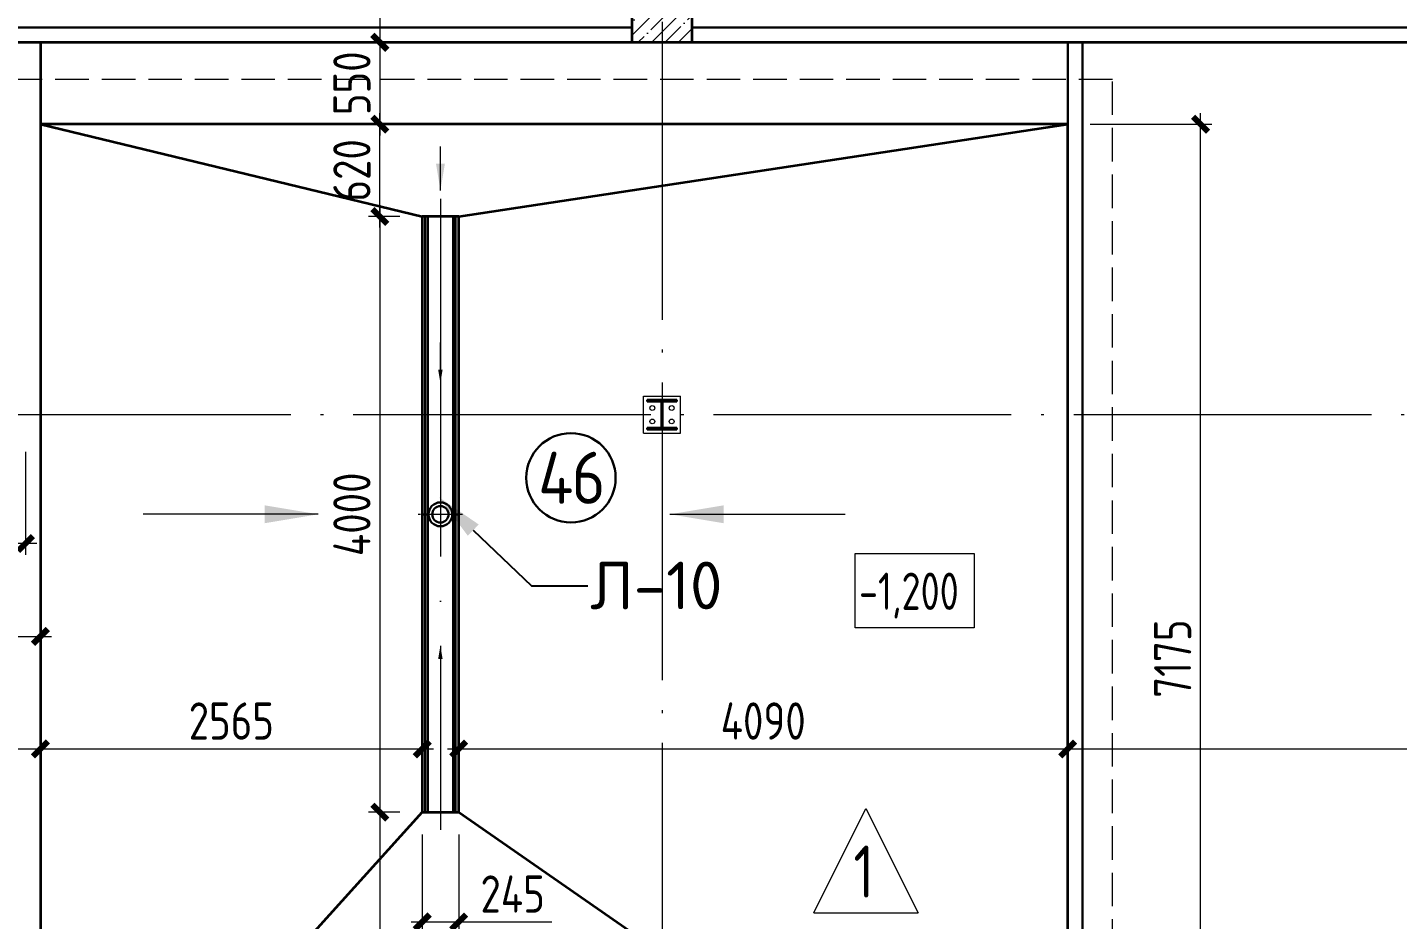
# Model space of a CAD drawing. Extents: x -965262 to 1142518, y -357520 to 71675.
# Drawn here: x 85160 to 94363, y -229042 to -223052 of the extents above; entities that cross this region are included whole.
import ezdxf
from ezdxf import colors
from ezdxf.entities.mleader import LeaderData, LeaderLine
from ezdxf.math import Vec2, Vec3

# ---------------------------------------------------------------- set-up
doc = ezdxf.new("R2010")
doc.units = 0
doc.header["$LTSCALE"] = 10
for name, pattern in [('ACAD_ISO04W100', [30, 24, -3, 0, -3]), ('AM_DIN_F_W050x2', [3.125, 2.25, -0.875]), ('AM_DIN_G_W050x2', [6.875, 4.75, -0.875, 0.375, -0.875]), ('DOTE', [2.42, 2, -0.2, 0.02, -0.2])]:
    doc.linetypes.add(name, pattern=pattern)
doc.layers.get('0').update_dxf_attribs({"linetype": 'CONTINUOUS', "lineweight": 30})
doc.layers.get('Defpoints').update_dxf_attribs({"linetype": 'CONTINUOUS'})
for name, color, linetype, lineweight in [('DOTE', 7, 'DOTE', 9), ('полы', 3, 'CONTINUOUS', 35), ('Полы_лотки', 7, 'CONTINUOUS', 30)]:
    doc.layers.add(name, color=color, linetype=linetype, lineweight=lineweight)
doc.styles.add('GOST 2.304', font='isocpeur.ttf', dxfattribs={"width": 0.75, "height": 250})
doc.styles.add('GOST-2.304_Type-B', font='isocpeur.ttf', dxfattribs={"width": 0.9})
doc.styles.get("Standard").update_dxf_attribs({"font": 'isocpeur.ttf', "height": 300})
doc.styles.add('ГОСТ 2м', font='isocpeur.ttf', dxfattribs={"width": 0.8, "height": 250})
doc.dimstyles.new('ГОСТ 2м', dxfattribs={"dimtxt": 250, "dimasz": 100, "dimexe": 75, "dimexo": 150, "dimgap": 62.5, "dimtad": 1, "dimdec": 0, "dimtxsty": 'ГОСТ 2м', "dimblk": 'ARCHTICK', "dimcen": 150, "dimdle": 75, "dimclrd": 256, "dimclre": 256, "dimclrt": 256, "dimadec": 0, "dimazin": 0, "dimtfac": 1, "dimtdec": 0, "dimtmove": 0, "dimatfit": 3, "dimldrblk": 'OBLIQUE', "dimfxl": 1, "dimlwd": 15, "dimlwe": 15, "dimarcsym": 0})

# ---------------------------------------------------------------- blocks, each defined once
blk = doc.blocks.new('MC2')
at = {"lineweight": 15}
for p, q in [((68127, 41566), (68127, 39900)), ((69794, 41566), (68127, 41566)), ((69794, 41566), (69794, 39900)), ((69794, 39900), (68127, 39900))]:
    blk.add_line(p, q, dxfattribs=at)
for p, q in [((69627, 41400), (68294, 41400)), ((68294, 41400), (68294, 41320)), ((68934, 41320), (68294, 41320)), ((68934, 41320), (68934, 40146)), ((69627, 41320), (68987, 41320)), ((68987, 41320), (68987, 40146)), ((69627, 41400), (69627, 41320)), ((68934, 40146), (68294, 40146)), ((68294, 40146), (68294, 40066)), ((69627, 40066), (68294, 40066)), ((69627, 40146), (68987, 40146)), ((69627, 40146), (69627, 40066))]:
    blk.add_line(p, q)
for centre in [(68527, 41033), (69394, 41033), (68527, 40433), (69394, 40433)]:
    blk.add_circle(centre, 107, dxfattribs=at)
blk = doc.blocks.new('_ArchTick')
at = {"color": 0, "linetype": 'ByBlock', "lineweight": 0, "const_width": 0.4}
blk.add_lwpolyline([(-0.5, -0.5), (0.5, 0.5)], dxfattribs=at)
blk = doc.blocks.new('*D1198')
at = {"lineweight": 15, "ltscale": 50, "transparency": 16777216}
for p, q in [((87377.2, -219674.5), (87452.2, -219674.5)), ((87527.2, -219599.5), (87527.2, -223227.1)), ((87377.2, -223152.1), (87452.2, -223152.1))]:
    blk.add_line(p, q, dxfattribs=at)
at = {"layer": 'Defpoints', "color": 0, "lineweight": 15, "ltscale": 50, "transparency": 16777216}
for p in [(87527.2, -219674.5), (87527.2, -223152.1), (87527.2, -223152.1)]:
    blk.add_point(p, dxfattribs=at)
at = {"lineweight": 15, "ltscale": 50, "transparency": 16777216, "xscale": 100, "yscale": 100, "zscale": 100}
for p, rotation in [((87527.2, -219674.5), 90), ((87527.2, -223152.1), 270)]:
    blk.add_blockref('_ArchTick', p, dxfattribs=dict(at, rotation=rotation))
at = {"lineweight": 15, "ltscale": 50, "transparency": 16777216, "insert": (87339.7, -221413.3), "char_height": 250, "attachment_point": 5, "rotation": 90, "style": 'ГОСТ 2м'}
blk.add_mtext('3480', dxfattribs=at)
blk = doc.blocks.new('_Oblique')
at = {"color": 0, "linetype": 'ByBlock', "lineweight": -2}
blk.add_line((-0.5, -0.5), (0.5, 0.5), dxfattribs=at)
blk = doc.blocks.new('*D1199')
at = {"lineweight": 15, "ltscale": 50, "transparency": 16777216}
for p, q in [((87527.2, -223077.1), (87527.2, -223777.1)), ((87377.2, -223152.1), (87452.2, -223152.1)), ((87377.2, -223702.1), (87452.2, -223702.1))]:
    blk.add_line(p, q, dxfattribs=at)
at = {"layer": 'Defpoints', "color": 0, "lineweight": 15, "ltscale": 50, "transparency": 16777216}
for p in [(87527.2, -223152.1), (87527.2, -223702.1), (87527.2, -223702.1)]:
    blk.add_point(p, dxfattribs=at)
at = {"lineweight": 15, "ltscale": 50, "transparency": 16777216, "xscale": 100, "yscale": 100, "zscale": 100}
for p, rotation in [((87527.2, -223152.1), 90), ((87527.2, -223702.1), 270)]:
    blk.add_blockref('_ArchTick', p, dxfattribs=dict(at, rotation=rotation))
at = {"lineweight": 15, "ltscale": 50, "transparency": 16777216, "insert": (87339.7, -223427.1), "char_height": 250, "attachment_point": 5, "rotation": 90, "style": 'ГОСТ 2м'}
blk.add_mtext('550', dxfattribs=at)
blk = doc.blocks.new('*D1128')
at = {"lineweight": 15, "ltscale": 50, "transparency": 16777216}
for p, q in [((79517.6, -227896.1), (85322.6, -227896.1)), ((79592.6, -228046.1), (79592.6, -227971.1)), ((85247.6, -228046.1), (85247.6, -227971.1))]:
    blk.add_line(p, q, dxfattribs=at)
at = {"layer": 'Defpoints', "color": 0, "lineweight": 15, "ltscale": 50, "transparency": 16777216}
for p in [(79592.6, -227896.1, 1451.3), (85247.6, -227896.1), (85247.6, -227896.1)]:
    blk.add_point(p, dxfattribs=at)
at = {"lineweight": 15, "ltscale": 50, "transparency": 16777216, "xscale": 100, "yscale": 100, "zscale": 100, "rotation": 180}
blk.add_blockref('_ArchTick', (79592.6, -227896.1), dxfattribs=at)
at = {"lineweight": 15, "ltscale": 50, "transparency": 16777216, "xscale": 100, "yscale": 100, "zscale": 100}
blk.add_blockref('_ArchTick', (85247.6, -227896.1), dxfattribs=at)
at = {"lineweight": 15, "ltscale": 50, "transparency": 16777216, "insert": (82562.2, -227708.6), "char_height": 250, "attachment_point": 5, "style": 'ГОСТ 2м'}
blk.add_mtext('5655', dxfattribs=at)
blk = doc.blocks.new('*D1129')
at = {"lineweight": 15, "ltscale": 50, "transparency": 16777216}
for p, q in [((87812, -227746.1), (87812, -227821.1)), ((85172.6, -227896.1), (87887, -227896.1)), ((85247.6, -228046.1), (85247.6, -227971.1))]:
    blk.add_line(p, q, dxfattribs=at)
at = {"layer": 'Defpoints', "color": 0, "lineweight": 15, "ltscale": 50, "transparency": 16777216}
for p in [(85247.6, -227896.1, 1451.3), (87812, -227896.1), (87812, -227896.1)]:
    blk.add_point(p, dxfattribs=at)
at = {"lineweight": 15, "ltscale": 50, "transparency": 16777216, "xscale": 100, "yscale": 100, "zscale": 100, "rotation": 180}
blk.add_blockref('_ArchTick', (85247.6, -227896.1), dxfattribs=at)
at = {"lineweight": 15, "ltscale": 50, "transparency": 16777216, "xscale": 100, "yscale": 100, "zscale": 100}
blk.add_blockref('_ArchTick', (87812, -227896.1), dxfattribs=at)
at = {"lineweight": 15, "ltscale": 50, "transparency": 16777216, "insert": (86529.8, -227708.6), "char_height": 250, "attachment_point": 5, "style": 'ГОСТ 2м'}
blk.add_mtext('2565', dxfattribs=at)
blk = doc.blocks.new('*D1224')
at = {"lineweight": 15, "ltscale": 50, "transparency": 16777216}
for p, q in [((87812, -228471), (87812, -229132.6)), ((88057, -228471), (88057, -229132.6)), ((87737, -229057.6), (88057, -229057.6)), ((88057, -229057.6), (88682, -229057.6))]:
    blk.add_line(p, q, dxfattribs=at)
at = {"layer": 'Defpoints', "color": 0, "lineweight": 15, "ltscale": 50, "transparency": 16777216}
for p in [(87812, -228321), (88057, -228321), (88057, -229057.6)]:
    blk.add_point(p, dxfattribs=at)
at = {"lineweight": 15, "ltscale": 50, "transparency": 16777216, "xscale": 100, "yscale": 100, "zscale": 100, "rotation": 180}
blk.add_blockref('_ArchTick', (87812, -229057.6), dxfattribs=at)
at = {"lineweight": 15, "ltscale": 50, "transparency": 16777216, "xscale": 100, "yscale": 100, "zscale": 100}
blk.add_blockref('_ArchTick', (88057, -229057.6), dxfattribs=at)
at = {"lineweight": 15, "ltscale": 50, "transparency": 16777216, "insert": (88419.5, -228870.1), "char_height": 250, "attachment_point": 5, "style": 'ГОСТ 2м'}
blk.add_mtext('245', dxfattribs=at)
blk = doc.blocks.new('*D1225')
at = {"lineweight": 15, "ltscale": 50, "transparency": 16777216}
for p, q in [((88057, -228171), (88057, -227821.1)), ((92147.6, -228171), (92147.6, -227821.1)), ((87982, -227896.1), (92222.6, -227896.1))]:
    blk.add_line(p, q, dxfattribs=at)
at = {"layer": 'Defpoints', "color": 0, "lineweight": 15, "ltscale": 50, "transparency": 16777216}
for p in [(92147.6, -227896.1), (88057, -228321), (92147.6, -228321, 1451.3)]:
    blk.add_point(p, dxfattribs=at)
at = {"lineweight": 15, "ltscale": 50, "transparency": 16777216, "xscale": 100, "yscale": 100, "zscale": 100, "rotation": 180}
blk.add_blockref('_ArchTick', (88057, -227896.1), dxfattribs=at)
at = {"lineweight": 15, "ltscale": 50, "transparency": 16777216, "xscale": 100, "yscale": 100, "zscale": 100}
blk.add_blockref('_ArchTick', (92147.6, -227896.1), dxfattribs=at)
at = {"lineweight": 15, "ltscale": 50, "transparency": 16777216, "insert": (90102.3, -227708.6), "char_height": 250, "attachment_point": 5, "style": 'ГОСТ 2м'}
blk.add_mtext('4090', dxfattribs=at)
blk = doc.blocks.new('*D1226')
at = {"lineweight": 15, "ltscale": 50, "transparency": 16777216}
for p, q in [((92147.6, -227746.1), (92147.6, -227821.1)), ((98772.6, -227746.1), (98772.6, -227821.1)), ((92072.6, -227896.1), (98847.6, -227896.1))]:
    blk.add_line(p, q, dxfattribs=at)
at = {"layer": 'Defpoints', "color": 0, "lineweight": 15, "ltscale": 50, "transparency": 16777216}
for p in [(92147.6, -227896.1, 1451.3), (98772.6, -227896.1, 1451.3), (98772.6, -227896.1)]:
    blk.add_point(p, dxfattribs=at)
at = {"lineweight": 15, "ltscale": 50, "transparency": 16777216, "xscale": 100, "yscale": 100, "zscale": 100, "rotation": 180}
blk.add_blockref('_ArchTick', (92147.6, -227896.1), dxfattribs=at)
at = {"lineweight": 15, "ltscale": 50, "transparency": 16777216, "xscale": 100, "yscale": 100, "zscale": 100}
blk.add_blockref('_ArchTick', (98772.6, -227896.1), dxfattribs=at)
at = {"lineweight": 15, "ltscale": 50, "transparency": 16777216, "insert": (95460.1, -227708.6), "char_height": 250, "attachment_point": 5, "style": 'ГОСТ 2м'}
blk.add_mtext('6625', dxfattribs=at)
blk = doc.blocks.new('*D1274')
at = {"lineweight": 15, "ltscale": 50, "transparency": 16777216}
for p, q in [((87527.2, -224396), (87527.2, -223627.1)), ((87662, -223702.1), (87452.2, -223702.1)), ((87662, -224321), (87452.2, -224321))]:
    blk.add_line(p, q, dxfattribs=at)
at = {"layer": 'Defpoints', "color": 0, "lineweight": 15, "ltscale": 50, "transparency": 16777216}
for p in [(87527.2, -223702.1), (87812, -223702.1, 1451.3), (87812, -224321)]:
    blk.add_point(p, dxfattribs=at)
at = {"lineweight": 15, "ltscale": 50, "transparency": 16777216, "xscale": 100, "yscale": 100, "zscale": 100}
for p, rotation in [((87527.2, -223702.1), 90), ((87527.2, -224321), 270)]:
    blk.add_blockref('_ArchTick', p, dxfattribs=dict(at, rotation=rotation))
at = {"lineweight": 15, "ltscale": 50, "transparency": 16777216, "insert": (87339.7, -224011.6), "char_height": 250, "attachment_point": 5, "rotation": 90, "style": 'ГОСТ 2м'}
blk.add_mtext('620', dxfattribs=at)
blk = doc.blocks.new('*D1275')
at = {"lineweight": 15, "ltscale": 50, "transparency": 16777216}
for p, q in [((87527.2, -224246), (87527.2, -228396)), ((87662, -224321), (87452.2, -224321)), ((87662, -228321), (87452.2, -228321))]:
    blk.add_line(p, q, dxfattribs=at)
at = {"layer": 'Defpoints', "color": 0, "lineweight": 15, "ltscale": 50, "transparency": 16777216}
for p in [(87812, -224321), (87527.2, -228321), (87812, -228321)]:
    blk.add_point(p, dxfattribs=at)
at = {"lineweight": 15, "ltscale": 50, "transparency": 16777216, "xscale": 100, "yscale": 100, "zscale": 100}
for p, rotation in [((87527.2, -224321), 90), ((87527.2, -228321), 270)]:
    blk.add_blockref('_ArchTick', p, dxfattribs=dict(at, rotation=rotation))
at = {"lineweight": 15, "ltscale": 50, "transparency": 16777216, "insert": (87339.7, -226321), "char_height": 250, "attachment_point": 5, "rotation": 90, "style": 'ГОСТ 2м'}
blk.add_mtext('4000', dxfattribs=at)
blk = doc.blocks.new('*D1276')
at = {"lineweight": 15, "ltscale": 50, "transparency": 16777216}
for p, q in [((87662, -228321), (87452.2, -228321)), ((87527.2, -228246), (87527.2, -231227)), ((87662, -231152), (87452.2, -231152))]:
    blk.add_line(p, q, dxfattribs=at)
at = {"layer": 'Defpoints', "color": 0, "lineweight": 15, "ltscale": 50, "transparency": 16777216}
for p in [(87812, -228321), (87527.2, -231152), (87812, -231152)]:
    blk.add_point(p, dxfattribs=at)
at = {"lineweight": 15, "ltscale": 50, "transparency": 16777216, "xscale": 100, "yscale": 100, "zscale": 100}
for p, rotation in [((87527.2, -228321), 90), ((87527.2, -231152), 270)]:
    blk.add_blockref('_ArchTick', p, dxfattribs=dict(at, rotation=rotation))
at = {"lineweight": 15, "ltscale": 50, "transparency": 16777216, "insert": (87339.7, -229736.5), "char_height": 250, "attachment_point": 5, "rotation": 90, "style": 'ГОСТ 2м'}
blk.add_mtext('2830', dxfattribs=at)
blk = doc.blocks.new('*D1292')
at = {"lineweight": 15, "ltscale": 50, "transparency": 16777216}
for p, q in [((85147.6, -225902.1), (85147.6, -226592.2)), ((83422.7, -226367.2), (83422.7, -226442.2)), ((85222.6, -226517.2), (83347.7, -226517.2))]:
    blk.add_line(p, q, dxfattribs=at)
at = {"layer": 'Defpoints', "color": 0, "lineweight": 15, "ltscale": 50, "transparency": 16777216}
for p in [(85147.6, -225752.1, 1451.3), (83422.7, -226517.2), (83422.7, -226517.2)]:
    blk.add_point(p, dxfattribs=at)
at = {"lineweight": 15, "ltscale": 50, "transparency": 16777216, "xscale": 100, "yscale": 100, "zscale": 100, "rotation": 180}
blk.add_blockref('_ArchTick', (83422.7, -226517.2), dxfattribs=at)
at = {"lineweight": 15, "ltscale": 50, "transparency": 16777216, "xscale": 100, "yscale": 100, "zscale": 100}
blk.add_blockref('_ArchTick', (85147.6, -226517.2), dxfattribs=at)
at = {"lineweight": 15, "ltscale": 50, "transparency": 16777216, "insert": (84285.1, -226329.7), "char_height": 250, "attachment_point": 5, "style": 'ГОСТ 2м'}
blk.add_mtext('1725', dxfattribs=at)
blk = doc.blocks.new('*D1136')
at = {"lineweight": 15, "ltscale": 50, "transparency": 16777216}
for p, q in [((81292.6, -225892.2), (81292.6, -227215.2)), ((85247.6, -225892.2), (85247.6, -227215.2)), ((81217.6, -227140.2), (85322.6, -227140.2))]:
    blk.add_line(p, q, dxfattribs=at)
at = {"layer": 'Defpoints', "color": 0, "lineweight": 15, "ltscale": 50, "transparency": 16777216}
for p in [(81292.6, -225742.2, 1451.3), (85247.6, -225742.2, 1451.3), (85247.6, -227140.2)]:
    blk.add_point(p, dxfattribs=at)
at = {"lineweight": 15, "ltscale": 50, "transparency": 16777216, "xscale": 100, "yscale": 100, "zscale": 100, "rotation": 180}
blk.add_blockref('_ArchTick', (81292.6, -227140.2), dxfattribs=at)
at = {"lineweight": 15, "ltscale": 50, "transparency": 16777216, "xscale": 100, "yscale": 100, "zscale": 100}
blk.add_blockref('_ArchTick', (85247.6, -227140.2), dxfattribs=at)
at = {"lineweight": 15, "ltscale": 50, "transparency": 16777216, "insert": (83270.1, -226952.7), "char_height": 250, "attachment_point": 5, "style": 'ГОСТ 2м'}
blk.add_mtext('3955', dxfattribs=at)
blk = doc.blocks.new('*D1294')
at = {"lineweight": 15, "ltscale": 50, "transparency": 16777216}
for p, q in [((93039.9, -230952.1), (93039.9, -223627.1)), ((92297.6, -223702.1), (93114.9, -223702.1)), ((92297.6, -230877.1), (93114.9, -230877.1))]:
    blk.add_line(p, q, dxfattribs=at)
at = {"layer": 'Defpoints', "color": 0, "lineweight": 15, "ltscale": 50, "transparency": 16777216}
for p in [(92147.6, -223702.1, 1451.3), (93039.9, -223702.1), (92147.6, -230877.1, 1451.3)]:
    blk.add_point(p, dxfattribs=at)
at = {"lineweight": 15, "ltscale": 50, "transparency": 16777216, "xscale": 100, "yscale": 100, "zscale": 100}
for p, rotation in [((93039.9, -223702.1), 90), ((93039.9, -230877.1), 270)]:
    blk.add_blockref('_ArchTick', p, dxfattribs=dict(at, rotation=rotation))
at = {"lineweight": 15, "ltscale": 50, "transparency": 16777216, "insert": (92852.4, -227289.6), "char_height": 250, "attachment_point": 5, "rotation": 90, "style": 'ГОСТ 2м'}
blk.add_mtext('7175', dxfattribs=at)

msp = doc.modelspace()

# ---------------------------------------------------------------- hatches: boundary and pattern name
at = {"lineweight": 15}
h = msp.add_hatch(dxfattribs=at)
h.set_pattern_fill('ANSI35', scale=20, style=0)
h.set_pattern_definition([(45, (79670.67, -272886.6), (-89.80256, 89.80256), []), (45, (79760.47, -272886.6), (-89.80256, 89.80256), [158.75, -31.75, 0, -31.75])])
h.paths.add_polyline_path([(89622.6, -222552.1), (89222.6, -222552.1), (89222.6, -223152.1), (89622.6, -223152.1)])

# ---------------------------------------------------------------- linework, layer by layer
at = {"color": 7}
for p, q in [((89222.6, -223052.1, -3259.8), (83622.6, -223052.1, -3259.8)), ((89222.6, -223152.1, -3259.8), (89222.6, -223052.1, -3259.8)), ((89622.6, -223152.1, -3259.8), (89622.6, -223052.1, -3259.8)), ((89622.6, -223052.1, -3259.8), (95222.6, -223052.1, -3259.8)), ((83622.6, -223152.1, -3259.8), (89222.6, -223152.1, -3259.8)), ((95222.6, -223152.1, -3259.8), (89622.6, -223152.1, -3259.8))]:
    msp.add_line(p, q, dxfattribs=at)
at = {"color": 7, "extrusion": (0, 0, -1)}
for p, q in [((85147.6, -223152.1, -3259.8), (85247.6, -223152.1, -3259.8)), ((85247.6, -223152.1, -3259.8), (85247.6, -230877.1, -3259.8)), ((92147.6, -223152.1, -3259.8), (92147.6, -230877.1, -3259.8)), ((92247.6, -223152.1, -3259.8), (92147.6, -223152.1, -3259.8)), ((92247.6, -230877.1, -3259.8), (92247.6, -223152.1, -3259.8))]:
    msp.add_line(p, q, dxfattribs=at)
at = {"color": 7, "lineweight": 15, "ltscale": 50}
for p, q in [((85247.6, -223702.1, -3259.8), (85247.6, -230877.1, -3259.8)), ((92147.6, -223702.1, -3259.8), (85247.6, -223702.1, -3259.8)), ((92147.6, -230677.1, -3259.8), (92147.6, -223702.1, -3259.8))]:
    msp.add_line(p, q, dxfattribs=at)
at = {"color": 7, "lineweight": 15}
for p, q in [((90719, -226583.2, -1451.3), (91519, -226583.2, -1451.3)), ((90719, -227083.2, -1451.3), (90719, -226583.2, -1451.3)), ((91519, -226583.2, -1451.3), (91519, -227083.2, -1451.3)), ((91519, -227083.2, -1451.3), (90719, -227083.2, -1451.3))]:
    msp.add_line(p, q, dxfattribs=at)
at = {"lineweight": 15}
for p, q in [((90442.6, -228995.5, 8350.5), (90792.6, -228295.5, 8350.5)), ((90792.6, -228295.5, 8350.5), (91142.6, -228995.5, 8350.5)), ((90442.6, -228995.5, 8350.5), (91142.6, -228995.5, 8350.5))]:
    msp.add_line(p, q, dxfattribs=at)
at = {"color": 7}
msp.add_circle((88811.2, -226075.7, 8350.5), 300, dxfattribs=at)
at = {"layer": 'DOTE', "color": 7, "ltscale": 100, "extrusion": (0, -1, 0)}
msp.add_line((89422.6, -162515.3, -4711.1), (89422.6, -237687.4, -4711.1), dxfattribs=at)
at = {"layer": 'DOTE', "color": 7, "ltscale": 100}
for p, q in [((126952.6, -223152.1, -4711.1), (55067.3, -223152.1, -4711.1)), ((113548.4, -225652.1, -4711.1), (56274.9, -225652.1, -4711.1))]:
    msp.add_line(p, q, dxfattribs=at)
at = {"layer": 'полы', "ltscale": 50}
for p, q in [((89223, -223152.1, -4711.1), (89223, -222552.1, -4711.1)), ((89623, -222552.1, -4711.1), (89623, -223152.1, -4711.1)), ((85247.6, -223152.1, -3259.8), (85247.6, -230677.1, -4711.1)), ((85247.6, -223702.1, -3259.8), (87812, -224321, -4711.1)), ((92147.6, -223702.1, -3259.8), (85247.6, -223702.1, -3259.8)), ((88057, -224321, -4711.1), (92147.6, -223702.1, -3259.8)), ((92147.6, -230877.1, -3259.8), (92147.6, -223702.1, -3259.8)), ((87812, -228321, -4711.1), (85677.7, -230677.1, -3503.2)), ((88057, -228321, -4711.1), (91461.4, -230677.1, -4711.1))]:
    msp.add_line(p, q, dxfattribs=at)
at = {"layer": 'полы', "ltscale": 100}
msp.add_line((77723, -223152.1, -4711.1), (95223, -223152.1, -4711.1), dxfattribs=at)
at = {"layer": 'полы', "color": 2, "linetype": 'AM_DIN_F_W050x2', "lineweight": 15, "ltscale": 10}
for p, q in [((92447.6, -223402.1, -3259.8), (84947.6, -223402.1, -3259.8)), ((92447.6, -231452, -3259.8), (92447.6, -223402.1, -3259.8))]:
    msp.add_line(p, q, dxfattribs=at)
at = {"layer": 'полы', "lineweight": 0, "ltscale": 50}
for p, q in [((87934.5, -224146.1, -4711.1), (87934.5, -223852.1, -4711.1)), ((87113.4, -226320.6, -4711.1), (85937.3, -226320.6, -4711.1)), ((89475.7, -226320.6, -4711.1), (90651.8, -226320.6, -4711.1))]:
    msp.add_line(p, q, dxfattribs=at)
at = {"layer": 'полы', "ltscale": 100, "elevation": -4711.1}
msp.add_lwpolyline([(87812, -228321), (88057, -228321), (88057, -224321), (87812, -224321)], close=True, dxfattribs=at)
at = {"layer": 'полы', "lineweight": 0, "ltscale": 50}
for points in [[(87904.5, -223966.3, -4711.1), (87964.5, -223966.3, -4711.1), (87934.5, -224146.1, -4711.1)], [(86753.4, -226380.6, -4711.1), (86753.4, -226260.6, -4711.1), (87113.4, -226320.6, -4711.1)], [(89835.7, -226380.6, -4711.1), (89835.7, -226260.6, -4711.1), (89475.7, -226320.6, -4711.1)]]:
    msp.add_solid(points, dxfattribs=at)
at = {"layer": 'Полы_лотки', "color": 1, "linetype": 'ACAD_ISO04W100', "lineweight": 9, "ltscale": 10}
msp.add_line((87934, -224203.4, -3259.8), (87934, -228438.7, -3259.8), dxfattribs=at)
at = {"layer": 'Полы_лотки', "color": 5}
for p, q in [((87811.5, -224321, -3259.8), (87811.5, -228321, -3259.8)), ((88056.5, -224321, -3259.8), (87811.5, -224321, -3259.8)), ((87831.5, -224321, -3259.8), (87831.5, -228321, -3259.8)), ((87849, -224321, -3259.8), (87849, -228321, -3259.8)), ((88019, -224321, -3259.8), (88019, -228321, -3259.8)), ((88036.5, -224321, -3259.8), (88036.5, -228321, -3259.8)), ((88056.5, -224321, -3259.8), (88056.5, -228321, -3259.8)), ((87854, -226321, -3259.8), (87811.5, -226321, -3259.8)), ((88014, -226321, -3259.8), (88014, -226321, -3259.8)), ((88014, -226321, -3259.8), (88056.5, -226321, -3259.8)), ((88056.5, -228321, -3259.8), (87811.5, -228321, -3259.8))]:
    msp.add_line(p, q, dxfattribs=at)
at = {"layer": 'Полы_лотки', "lineweight": 15}
for p, q in [((87934, -225349.1, -3259.8), (87934, -225168.3, -3259.8)), ((87934, -227292.9, -3259.8), (87934, -227473.7, -3259.8))]:
    msp.add_line(p, q, dxfattribs=at)
at = {"layer": 'Полы_лотки', "color": 1, "linetype": 'AM_DIN_G_W050x2', "lineweight": 9, "ltscale": 5}
msp.add_line((88082.3, -226321, -3259.8), (87785.7, -226321, -3259.8), dxfattribs=at)
at = {"layer": 'Полы_лотки', "color": 5, "ltscale": 50}
msp.add_circle((87934, -226321, -3259.8), 80, dxfattribs=at)
at = {"layer": 'Полы_лотки', "color": 5}
msp.add_circle((87934, -226321, -3259.8), 55, dxfattribs=at)
at = {"layer": 'Полы_лотки', "lineweight": 15}
for points in [[(87949, -225349.1, -3259.8), (87919, -225349.1, -3259.8), (87934, -225439.1, -3259.8)], [(87949, -227292.9, -3259.8), (87919, -227292.9, -3259.8), (87934, -227202.9, -3259.8)]]:
    msp.add_solid(points, dxfattribs=at)

# ---------------------------------------------------------------- block references
at = {"color": 7, "lineweight": 15, "xscale": 0.1500000000232831, "yscale": 0.1500000000232831, "zscale": 0.1500000000232831, "rotation": 180}
msp.add_blockref('MC2', (99766.7, -219542.2), dxfattribs=at)

# ---------------------------------------------------------------- texts
at = {"color": 7, "style": 'GOST 2.304', "width": 0.75}
msp.add_text('-1,200', height=250, dxfattribs=at).set_placement((90745.8, -226962.4, -1451.3))
at = {"color": 7, "insert": (88811.2, -226075.7, 13061.6), "char_height": 350, "width": 800, "attachment_point": 5, "style": 'GOST-2.304_Type-B'}
msp.add_mtext('{\\fISOCPEUR|b0|i0|c0|p34;\\T0.95;46}', dxfattribs=at)
at = {"insert": (90778.8, -228719.3, -3259.8), "char_height": 350, "width": 1500, "attachment_point": 5, "style": 'GOST 2.304'}
msp.add_mtext('{\\W0.8;1}', dxfattribs=at)

# ---------------------------------------------------------------- dimensions: what is measured, and where the dimension line sits
at = {"lineweight": 15, "ltscale": 50}
for base, p1, p2, text, picture, middle in [((87527.2, -223152.1, -4711.1), (87527.2, -219674.5, -4711.1), (87527.2, -223152.1, -4711.1), '3480', '*D1198', (87339.7, -221413.3, -4711.1)), ((87527.2, -223702.1, -4711.1), (87812, -224321, -4711.1), (87812, -223702.1, -3259.8), '620', '*D1274', (87339.7, -224011.6, -4711.1)), ((87527.2, -231152, -4711.1), (87812, -228321, -4711.1), (87812, -231152, -4711.1), '2830', '*D1276', (87339.7, -229736.5, -4711.1))]:
    dim = msp.add_linear_dim(base=base, p1=p1, p2=p2, angle=90, text=text, dimstyle='ГОСТ 2м', dxfattribs=at)
    dim.commit()
    dim.dimension.update_dxf_attribs({"geometry": picture, "text_midpoint": middle})
for base, p1, p2, picture, middle in [((87527.2, -223702.1, -4711.1), (87527.2, -223152.1, -4711.1), (87527.2, -223702.1, -4711.1), '*D1199', (87339.7, -223427.1, -4711.1)), ((93039.9, -223702.1, -4711.1), (92147.6, -230877.1, -3259.8), (92147.6, -223702.1, -3259.8), '*D1294', (92852.4, -227289.6, -4711.1)), ((87527.2, -228321, -4711.1), (87812, -224321, -4711.1), (87812, -228321, -4711.1), '*D1275', (87339.7, -226321, -4711.1))]:
    dim = msp.add_linear_dim(base=base, p1=p1, p2=p2, angle=90, dimstyle='ГОСТ 2м', dxfattribs=at)
    dim.commit()
    dim.dimension.update_dxf_attribs({"geometry": picture, "text_midpoint": middle})
for base, p1, p2, picture, middle in [((85247.6, -227140.2, -4711.1), (81292.6, -225742.2, -3259.8), (85247.6, -225742.2, -3259.8), '*D1136', (83270.1, -226952.7, -4711.1)), ((83422.7, -226517.2, -4711.1), (85147.6, -225752.1, -3259.8), (83422.7, -226517.2, -4711.1), '*D1292', (84285.1, -226329.7, -4711.1)), ((88057, -229057.6, -4711.1), (87812, -228321, -4711.1), (88057, -228321, -4711.1), '*D1224', (88419.5, -228870.1, -4711.1))]:
    dim = msp.add_linear_dim(base=base, p1=p1, p2=p2, dimstyle='ГОСТ 2м', dxfattribs=at)
    dim.commit()
    dim.dimension.update_dxf_attribs({"geometry": picture, "text_midpoint": middle})
dim = msp.add_linear_dim(base=(85247.6, -227896.1, -4711.1), p1=(79592.6, -227896.1, -3259.8), p2=(85247.6, -227896.1, -4711.1), dimstyle='ГОСТ 2м', dxfattribs=at)
dim.commit()
dim.dimension.update_dxf_attribs({"geometry": '*D1128', "text_midpoint": (82562.2, -227896.1, -4711.1), "dimtype": 160})
for base, p1, p2, text, picture, middle in [((87812, -227896.1, -4711.1), (85247.6, -227896.1, -3259.8), (87812, -227896.1, -4711.1), '2565', '*D1129', (86529.8, -227708.6, -4711.1)), ((92147.6, -227896.1, -4711.1), (88057, -228321, -4711.1), (92147.6, -228321, -3259.8), '4090', '*D1225', (90102.3, -227708.6, -4711.1)), ((98772.6, -227896.1, -4711.1), (92147.6, -227896.1, -3259.8), (98772.6, -227896.1, -3259.8), '6625', '*D1226', (95460.1, -227708.6, -4711.1))]:
    dim = msp.add_linear_dim(base=base, p1=p1, p2=p2, text=text, dimstyle='ГОСТ 2м', dxfattribs=at)
    dim.commit()
    dim.dimension.update_dxf_attribs({"geometry": picture, "text_midpoint": middle})

# ---------------------------------------------------------------- leaders
at = {"layer": 'Полы_лотки', "color": 5, "lineweight": 15}
ml = msp.add_multileader_mtext('Standard', dxfattribs=at)
ml.set_content('Л-10', color=5)
ml.set_leader_properties()
ml.build(insert=Vec2(0, 0))
ml.multileader.update_dxf_attribs({"has_text_frame": 1, "text_right_attachment_type": 6, "dogleg_length": 36, "arrow_head_size": 320})
ctx = ml.context
ctx.base_point, ctx.char_height, ctx.arrow_head_size, ctx.landing_gap_size, ctx.plane_origin = Vec3(88924.2, -226801.3, -4711.1), 320, 320, 16, Vec3(72302, -232924.9, -4711.1)
ctx.right_attachment = 6
notes = []
notes.append((ctx, [(0, (1, 1, 0), (88546, -226801.3, -4711.1), (1, 0), 378.3, [(0, [(87923.9, -226205.7, -4711.1)], 0, [])])]))
ctx.mtext.insert, ctx.mtext.width, ctx.mtext.defined_height, ctx.mtext.flow_direction = Vec3(88940.2, -226638.5, -4711.1), 856.016, 8690.9, 5
for ctx, leaders in notes:
    for number, flags, end, landing, length, lines in leaders:
        leader = LeaderData()
        leader.index, (leader.has_last_leader_line, leader.has_dogleg_vector, leader.attachment_direction) = number, flags
        leader.last_leader_point, leader.dogleg_vector, leader.dogleg_length = Vec3(end), Vec3(landing), length
        for number, points, colour, breaks in lines:
            line = LeaderLine()
            line.index, line.vertices, line.color, line.breaks = number, Vec3.list(points), colors.encode_raw_color(colour), breaks
            leader.lines.append(line)
        ctx.leaders.append(leader)

doc.saveas('drawing.dxf')
